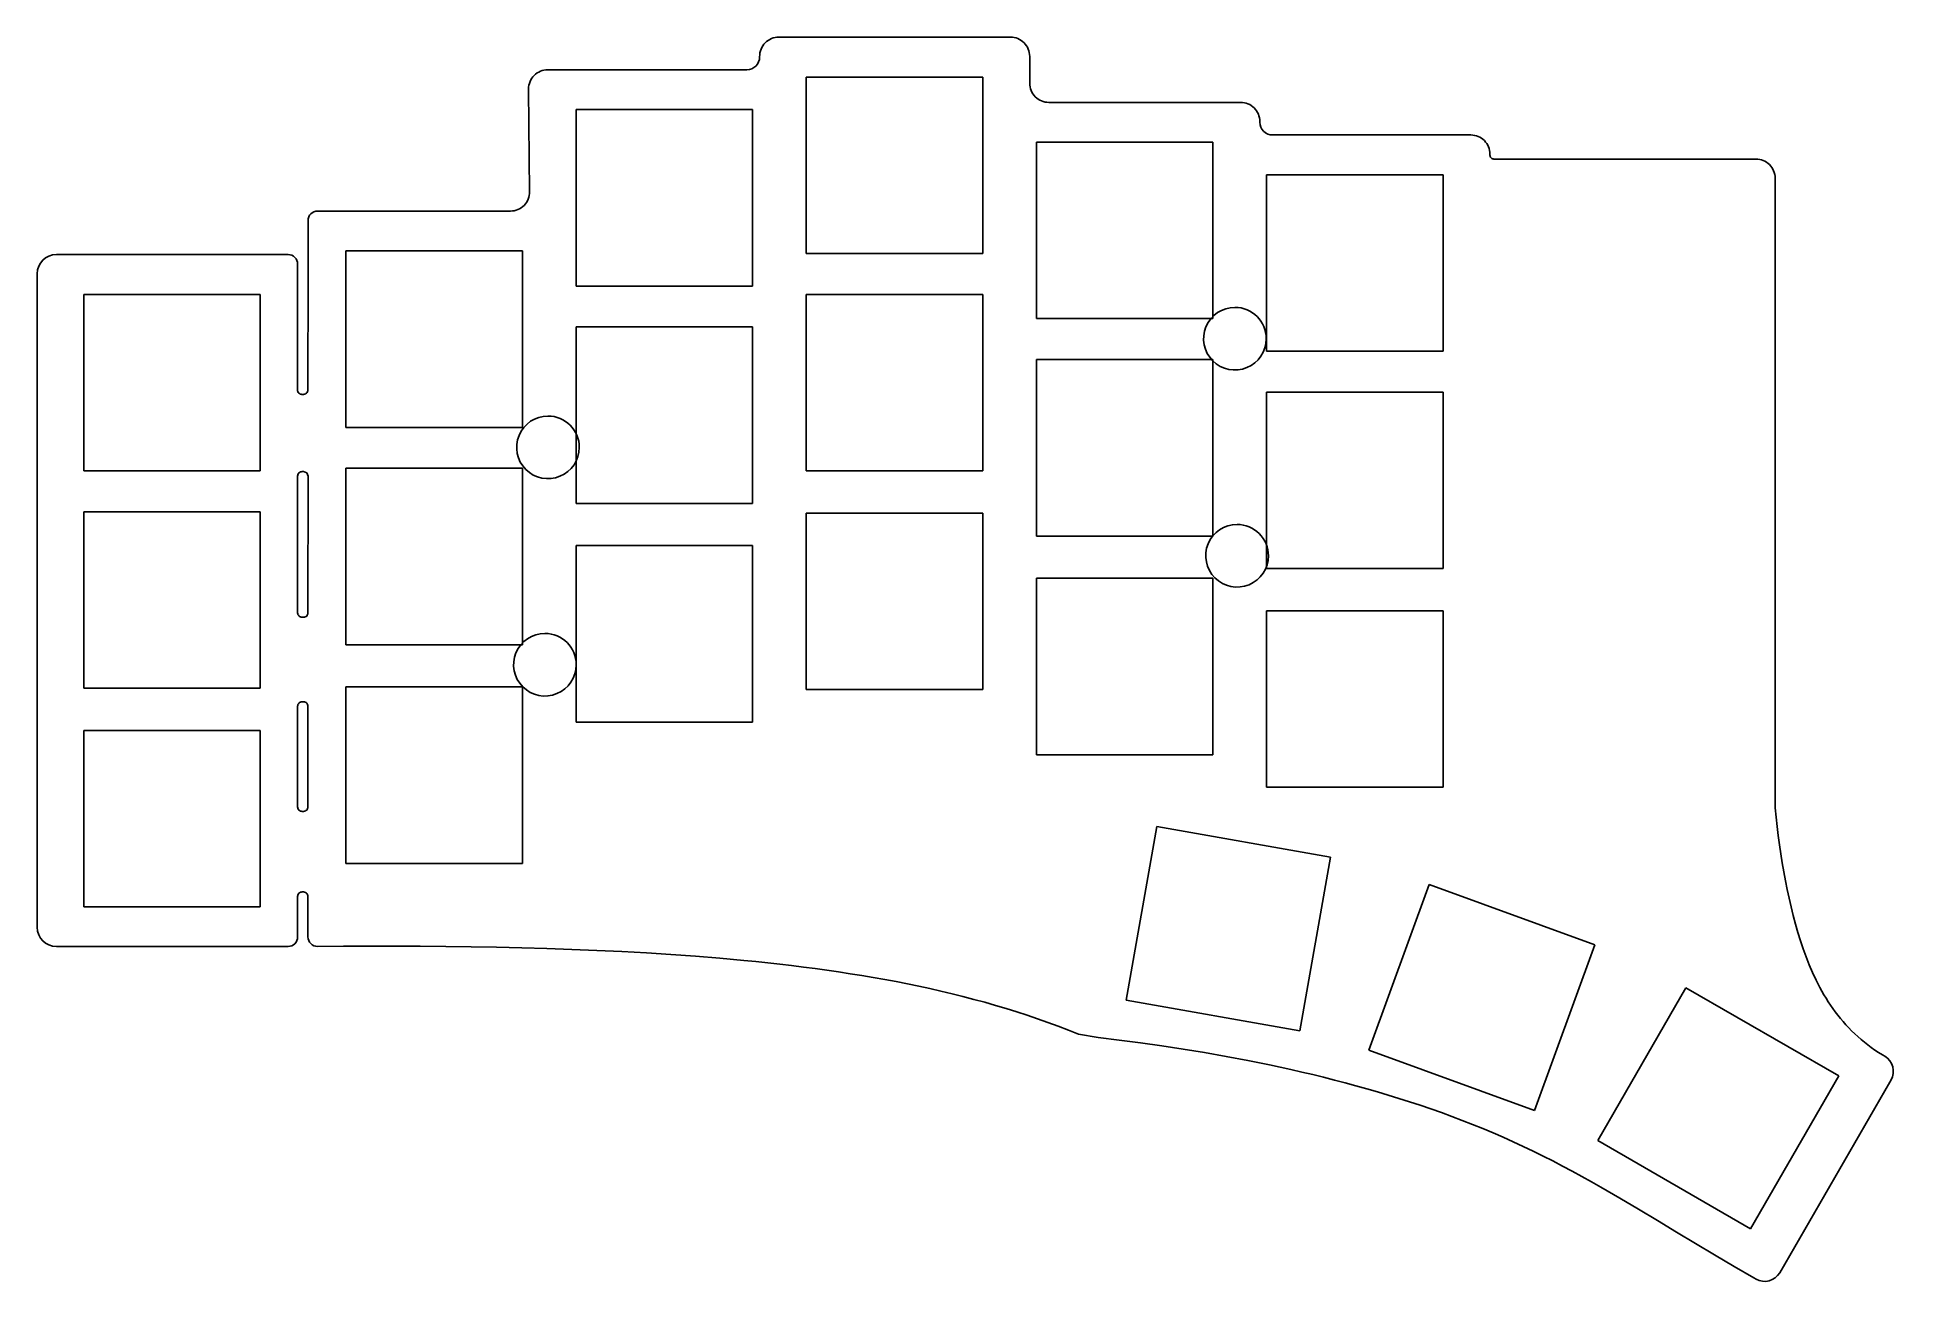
# Model space of a CAD drawing. Header units: millimetres. Extents: x 38 to 184, y 60 to 157.
import ezdxf

# ---------------------------------------------------------------- set-up
doc = ezdxf.new("R2010")
doc.units = ezdxf.units.MM
doc.layers.get('0').update_dxf_attribs({"linetype": 'CONTINUOUS'})

msp = doc.modelspace()

# ---------------------------------------------------------------- linework, layer by layer
at = {"color": 7}
for points in [[(96.3803, 157.4583), (96.3203, 157.4583)], [(114.4403, 157.4583), (96.3803, 157.4583)], [(94.8203, 155.8983), (94.8203, 155.9083)], [(115.9403, 155.8983), (115.9403, 155.9583)], [(115.9403, 153.8583), (115.9403, 155.8983)], [(78.3803, 154.9083), (78.2491, 154.9083)], [(93.8203, 154.9083), (78.3803, 154.9083)], [(98.47, 140.5422), (98.47, 154.3422)], [(112.27, 154.3422), (98.47, 154.3422)], [(112.27, 154.3422), (112.27, 140.5422)], [(76.7491, 153.4083), (76.7491, 153.3483)], [(76.7491, 153.3483), (76.8361, 145.3747)], [(80.47, 137.9922), (80.47, 151.7922)], [(94.27, 151.7922), (80.47, 151.7922)], [(94.27, 151.7922), (94.27, 137.9922)], [(132.3803, 152.3583), (117.4403, 152.3583)], [(132.4403, 152.3583), (132.3803, 152.3583)], [(133.9403, 150.8583), (133.9403, 150.8063)], [(150.3803, 149.8081), (134.9403, 149.8081)], [(150.4403, 149.8081), (150.3803, 149.8081)], [(116.47, 135.4422), (116.47, 149.2422)], [(130.27, 149.2422), (116.47, 149.2422)], [(130.27, 149.2422), (130.27, 135.4422)], [(151.9403, 148.2481), (151.9403, 148.3081)], [(151.9403, 148.2291), (151.9403, 148.2481)], [(172.7403, 147.9291), (152.2403, 147.9291)], [(134.47, 132.8922), (134.47, 146.6922)], [(148.27, 146.6922), (134.47, 146.6922)], [(148.27, 146.6922), (148.27, 132.8922)], [(174.2403, 97.1881), (174.2403, 146.4291)], [(59.504, 143.1083), (59.504, 142.3583)], [(60.32, 143.8583), (60.254, 143.8583)], [(75.3362, 143.8583), (60.32, 143.8583)], [(59.504, 142.3583), (59.504, 138.8983)], [(57.88, 140.4584), (39.82, 140.4572)], [(57.94, 140.4584), (57.88, 140.4584)], [(58.69, 138.8984), (58.69, 139.7084)], [(62.47, 126.9422), (62.47, 140.7422)], [(76.27, 140.7422), (62.47, 140.7422)], [(76.27, 140.7422), (76.27, 126.9422)], [(98.47, 140.5422), (112.27, 140.5422)], [(38.32, 138.9572), (38.32, 87.8384)], [(58.68, 129.8684), (58.69, 138.8984)], [(59.504, 138.8983), (59.4925, 129.8682)], [(41.97, 123.5422), (41.97, 137.3422)], [(55.77, 137.3422), (41.97, 137.3422)], [(55.77, 137.3422), (55.77, 123.5422)], [(80.47, 137.9922), (94.27, 137.9922)], [(98.47, 123.5422), (98.47, 137.3422)], [(112.27, 137.3422), (98.47, 137.3422)], [(112.27, 137.3422), (112.27, 123.5422)], [(116.47, 135.4422), (130.27, 135.4422)], [(80.47, 120.9922), (80.47, 134.7922)], [(94.27, 134.7922), (80.47, 134.7922)], [(94.27, 134.7922), (94.27, 120.9922)], [(134.47, 132.8922), (148.27, 132.8922)], [(116.47, 118.4422), (116.47, 132.2422)], [(130.27, 132.2422), (116.47, 132.2422)], [(130.27, 132.2422), (130.27, 118.4422)], [(59.1424, 129.5182), (59.03, 129.5184)], [(134.47, 115.8922), (134.47, 129.6922)], [(148.27, 129.6922), (134.47, 129.6922)], [(148.27, 129.6922), (148.27, 115.8922)], [(62.47, 126.9422), (76.27, 126.9422)], [(62.47, 109.9422), (62.47, 123.7422)], [(76.27, 123.7422), (62.47, 123.7422)], [(76.27, 123.7422), (76.27, 109.9422)], [(41.97, 123.5422), (55.77, 123.5422)], [(58.69, 123.1273), (58.69, 112.4348)], [(59.0961, 123.4772), (59.0401, 123.4772)], [(59.1521, 123.4772), (59.0961, 123.4772)], [(59.5001, 112.4347), (59.502, 123.1272)], [(98.47, 123.5422), (112.27, 123.5422)], [(80.47, 120.9922), (94.27, 120.9922)], [(41.97, 106.5422), (41.97, 120.3422)], [(55.77, 120.3422), (41.97, 120.3422)], [(55.77, 120.3422), (55.77, 106.5422)], [(98.47, 106.4418), (98.47, 120.2418)], [(112.27, 120.2418), (98.47, 120.2418)], [(112.27, 120.2418), (112.27, 106.4418)], [(116.47, 118.4422), (130.27, 118.4422)], [(80.47, 103.8918), (80.47, 117.6918)], [(94.27, 117.6918), (80.47, 117.6918)], [(94.27, 117.6918), (94.27, 103.8918)], [(116.47, 101.3418), (116.47, 115.1418)], [(130.27, 115.1418), (116.47, 115.1418)], [(130.27, 115.1418), (130.27, 101.3418)], [(134.47, 115.8922), (148.27, 115.8922)], [(59.0401, 112.0848), (59.094, 112.0848)], [(59.094, 112.0848), (59.1501, 112.0848)], [(134.47, 98.7918), (134.47, 112.5918)], [(148.27, 112.5918), (134.47, 112.5918)], [(148.27, 112.5918), (148.27, 98.7918)], [(62.47, 109.9422), (76.27, 109.9422)], [(41.97, 106.5422), (55.77, 106.5422)], [(62.47, 92.8418), (62.47, 106.6418)], [(76.27, 106.6418), (62.47, 106.6418)], [(76.27, 106.6418), (76.27, 92.8418)], [(98.47, 106.4418), (112.27, 106.4418)], [(58.69, 105.1272), (58.69, 97.2572)], [(59.0954, 105.4773), (59.0404, 105.4773)], [(59.1504, 105.4773), (59.0954, 105.4773)], [(59.499, 97.2572), (59.5004, 105.1272)], [(41.97, 89.4418), (41.97, 103.2418)], [(55.77, 103.2418), (41.97, 103.2418)], [(55.77, 103.2418), (55.77, 89.4418)], [(80.47, 103.8918), (94.27, 103.8918)], [(116.47, 101.3418), (130.27, 101.3418)], [(134.47, 98.7918), (148.27, 98.7918)], [(59.0401, 96.9072), (59.0951, 96.9072)], [(59.0951, 96.9072), (59.149, 96.9072)], [(174.3167, 96.4576), (174.2403, 97.1881)], [(174.4, 95.7318), (174.3167, 96.4576)], [(123.4908, 82.1397), (125.8872, 95.73)], [(139.4775, 93.3337), (125.8872, 95.73)], [(174.4902, 95.0107), (174.4, 95.7318)], [(174.5875, 94.2944), (174.4902, 95.0107)], [(139.4775, 93.3337), (137.0812, 79.7433)], [(174.692, 93.5829), (174.5875, 94.2944)], [(174.8039, 92.8767), (174.692, 93.5829)], [(62.47, 92.8418), (76.27, 92.8418)], [(174.9236, 92.1756), (174.8039, 92.8767)], [(175.0513, 91.48), (174.9236, 92.1756)], [(58.69, 87.0884), (58.69, 90.2573)], [(59.0401, 90.6073), (59.1477, 90.6073)], [(59.4977, 90.2572), (59.4971, 87.0976)], [(142.4592, 78.2327), (147.179, 91.2005)], [(160.1468, 86.4806), (147.179, 91.2005)], [(175.1874, 90.7901), (175.0513, 91.48)], [(175.3325, 90.1065), (175.1874, 90.7901)], [(41.97, 89.4418), (55.77, 89.4418)], [(175.4872, 89.4292), (175.3325, 90.1065)], [(175.652, 88.759), (175.4872, 89.4292)], [(175.8277, 88.096), (175.652, 88.759)], [(176.015, 87.441), (175.8277, 88.096)], [(176.2149, 86.7945), (176.015, 87.441)], [(39.82, 86.3384), (39.88, 86.3384)], [(39.88, 86.3384), (57.94, 86.3384)], [(60.2556, 86.3475), (62.2718, 86.3655)], [(62.2718, 86.3655), (64.2822, 86.3751)], [(64.2822, 86.3751), (66.2867, 86.376)], [(66.2867, 86.376), (68.2852, 86.3678)], [(68.2852, 86.3678), (70.2777, 86.3508)], [(70.2777, 86.3508), (72.2639, 86.3238)], [(72.2639, 86.3238), (74.2437, 86.2878)], [(74.2437, 86.2878), (76.2166, 86.2408)], [(76.2166, 86.2408), (78.1824, 86.1838)], [(78.1824, 86.1838), (80.1407, 86.1148)], [(80.1407, 86.1148), (82.0909, 86.0338)], [(82.0909, 86.0338), (84.0326, 85.9408)], [(84.0326, 85.9408), (85.9651, 85.8339)], [(85.9651, 85.8339), (87.8877, 85.7124)], [(160.1468, 86.4806), (155.4269, 73.5129)], [(176.4283, 86.1572), (176.2149, 86.7945)], [(176.6562, 85.5298), (176.4283, 86.1572)], [(87.8877, 85.7124), (89.7998, 85.5752)], [(89.7998, 85.5752), (91.7004, 85.4211)], [(91.7004, 85.4211), (93.5888, 85.2489)], [(93.5888, 85.2489), (94.5281, 85.1559)], [(94.5281, 85.1559), (95.4641, 85.0579)], [(95.4641, 85.0579), (96.3965, 84.9543)], [(96.3965, 84.9543), (97.3251, 84.8453)], [(97.3251, 84.8453), (98.2501, 84.7307)], [(98.2501, 84.7307), (99.171, 84.6103)], [(99.171, 84.6103), (100.088, 84.4839)], [(100.088, 84.4839), (101.0008, 84.3514)], [(101.0008, 84.3514), (101.9093, 84.2125)], [(176.8997, 84.913), (176.6562, 85.5298)], [(177.1599, 84.3076), (176.8997, 84.913)], [(101.9093, 84.2125), (102.8132, 84.067)], [(102.8132, 84.067), (103.7126, 83.9147)], [(103.7126, 83.9147), (104.6072, 83.7554)], [(104.6072, 83.7554), (105.4971, 83.5889)], [(105.4971, 83.5889), (106.3819, 83.415)], [(106.3819, 83.415), (107.2614, 83.2335)], [(107.2614, 83.2335), (108.1358, 83.0443)], [(108.1358, 83.0443), (109.0046, 82.8471)], [(160.3644, 71.1616), (167.2644, 83.1128)], [(179.2156, 76.2128), (167.2644, 83.1128)], [(177.4381, 83.7143), (177.1599, 84.3076)], [(177.7355, 83.1342), (177.4381, 83.7143)], [(177.8918, 82.8493), (177.7355, 83.1342)], [(109.0046, 82.8471), (109.868, 82.6417)], [(109.868, 82.6417), (110.7257, 82.4279)], [(110.7257, 82.4279), (111.5776, 82.2056)], [(111.5776, 82.2056), (112.4236, 81.9746)], [(112.4236, 81.9746), (113.2636, 81.7347)], [(113.2636, 81.7347), (114.0974, 81.4858)], [(114.0974, 81.4858), (114.925, 81.2277)], [(123.4908, 82.1397), (137.0812, 79.7433)], [(178.0534, 82.5679), (177.8918, 82.8493)], [(178.2204, 82.2904), (178.0534, 82.5679)], [(178.393, 82.0166), (178.2204, 82.2904)], [(178.5715, 81.7467), (178.393, 82.0166)], [(178.7558, 81.4808), (178.5715, 81.7467)], [(178.9463, 81.2192), (178.7558, 81.4808)], [(114.925, 81.2277), (115.7463, 80.9603)], [(115.7463, 80.9603), (116.5613, 80.6835)], [(116.5613, 80.6835), (117.3697, 80.3972)], [(117.3697, 80.3972), (118.1717, 80.1014)], [(118.1717, 80.1014), (118.9671, 79.7959)], [(179.143, 80.9618), (178.9463, 81.2192)], [(179.3461, 80.7086), (179.143, 80.9618)], [(179.5558, 80.4601), (179.3461, 80.7086)], [(179.7722, 80.2161), (179.5558, 80.4601)], [(179.9955, 79.9766), (179.7722, 80.2161)], [(180.2257, 79.742), (179.9955, 79.9766)], [(118.9671, 79.7959), (119.756, 79.4808)], [(119.756, 79.4808), (121.2918, 79.21)], [(121.2918, 79.21), (122.9464, 79.0167)], [(122.9464, 79.0167), (124.6067, 78.8031)], [(124.6067, 78.8031), (126.2729, 78.569)], [(126.2729, 78.569), (127.9449, 78.3141)], [(180.4631, 79.5123), (180.2257, 79.742)], [(180.7078, 79.2874), (180.4631, 79.5123)], [(180.9598, 79.0677), (180.7078, 79.2874)], [(181.2193, 78.853), (180.9598, 79.0677)], [(181.4863, 78.6434), (181.2193, 78.853)], [(181.761, 78.4389), (181.4863, 78.6434)], [(127.9449, 78.3141), (129.6224, 78.038)], [(129.6224, 78.038), (131.3051, 77.7402)], [(131.3051, 77.7402), (132.9925, 77.42)], [(132.9925, 77.42), (134.6838, 77.0765)], [(134.6838, 77.0765), (135.5306, 76.8958)], [(142.4592, 78.2327), (155.4269, 73.5129)], [(182.0433, 78.2398), (181.761, 78.4389)], [(182.3334, 78.0459), (182.0433, 78.2398)], [(182.6313, 77.8573), (182.3334, 78.0459)], [(182.8132, 77.7522), (182.6313, 77.8573)], [(135.5306, 76.8958), (136.3779, 76.7089)], [(136.3779, 76.7089), (137.2255, 76.5156)], [(137.2255, 76.5156), (138.0733, 76.3158)], [(138.0733, 76.3158), (138.9209, 76.1094)], [(138.9209, 76.1094), (139.7681, 75.8962)], [(139.7681, 75.8962), (140.6146, 75.676)], [(140.6146, 75.676), (141.46, 75.4486)], [(179.2156, 76.2128), (172.3156, 64.2616)], [(174.5973, 60.8223), (183.2023, 75.7262)], [(183.2023, 75.7262), (183.3073, 75.9081)], [(141.46, 75.4486), (142.304, 75.2138)], [(142.304, 75.2138), (143.1462, 74.9714)], [(143.1462, 74.9714), (143.9863, 74.7213)], [(143.9863, 74.7213), (144.8238, 74.4632)], [(144.8238, 74.4632), (145.6584, 74.197)], [(145.6584, 74.197), (146.4896, 73.9225)], [(146.4896, 73.9225), (147.3171, 73.6396)], [(147.3171, 73.6396), (148.1405, 73.3481)], [(148.1405, 73.3481), (148.9595, 73.048)], [(148.9595, 73.048), (149.7738, 72.7391)], [(149.7738, 72.7391), (150.5831, 72.4213)], [(150.5831, 72.4213), (151.3871, 72.0946)], [(151.3871, 72.0946), (152.1857, 71.759)], [(152.1857, 71.759), (152.9787, 71.4146)], [(152.9787, 71.4146), (153.7659, 71.0613)], [(153.7659, 71.0613), (154.5474, 70.6993)], [(154.5474, 70.6993), (155.3232, 70.3288)], [(155.3232, 70.3288), (156.0933, 69.95)], [(156.0933, 69.95), (156.8581, 69.5632)], [(160.3644, 71.1616), (172.3156, 64.2616)], [(156.8581, 69.5632), (157.6176, 69.1686)], [(157.6176, 69.1686), (158.3724, 68.7667)], [(158.3724, 68.7667), (159.1228, 68.3579)], [(159.1228, 68.3579), (159.8693, 67.9426)], [(159.8693, 67.9426), (160.6125, 67.5214)], [(160.6125, 67.5214), (162.0913, 66.6636)], [(162.0913, 66.6636), (163.5643, 65.7889)], [(163.5643, 65.7889), (165.0371, 64.9022)], [(165.0371, 64.9022), (166.5152, 64.008)], [(166.5152, 64.008), (168.0035, 63.1107)], [(168.0035, 63.1107), (169.5068, 62.214)], [(169.5068, 62.214), (171.0286, 61.3208)], [(171.0286, 61.3208), (172.5713, 60.4332)], [(172.5713, 60.4332), (172.7531, 60.3282)]]:
    msp.add_lwpolyline(points, dxfattribs=at)
for points in [[(131.99, 136.3272)], [(78.27, 127.8272)], [(58.6901, 123.1272)], [(132.16, 119.3472)], [(78.03, 110.8272)], [(58.6904, 105.1273)]]:
    msp.add_lwpolyline(points, close=True, dxfattribs=at)
for points in [[(95.2596, 157.019), (94.9783, 156.7377), (94.8203, 156.3561), (94.8203, 155.9083)], [(96.3203, 157.4583), (95.9224, 157.4583), (95.5409, 157.3003), (95.2596, 157.019)], [(115.5009, 157.019), (115.2196, 157.3003), (114.8381, 157.4583), (114.4403, 157.4583)], [(115.9403, 155.9583), (115.9403, 156.3561), (115.7822, 156.7377), (115.5009, 157.019)], [(94.8203, 155.8983), (94.8203, 155.6431), (94.7149, 155.3887), (94.5274, 155.2012)], [(77.1884, 154.469), (76.9071, 154.1877), (76.7491, 153.8061), (76.7491, 153.4083)], [(78.2491, 154.9083), (77.8512, 154.9083), (77.4697, 154.7503), (77.1884, 154.469)], [(94.5274, 155.2012), (94.3398, 155.0137), (94.0855, 154.9083), (93.8203, 154.9083)], [(116.3796, 152.7976), (116.0983, 153.0789), (115.9403, 153.4605), (115.9403, 153.8583)], [(117.4403, 152.3583), (117.0424, 152.3583), (116.6609, 152.5163), (116.3796, 152.7976)], [(133.5009, 151.919), (133.2196, 152.2003), (132.8381, 152.3583), (132.4403, 152.3583)], [(133.9403, 150.8583), (133.9403, 151.2561), (133.7822, 151.6377), (133.5009, 151.919)], [(134.2332, 150.0992), (134.0456, 150.2867), (133.9403, 150.5411), (133.9403, 150.8063)], [(134.9403, 149.8081), (134.675, 149.8081), (134.4207, 149.9134), (134.2332, 150.101)], [(151.5009, 149.3688), (151.2196, 149.6501), (150.8381, 149.8081), (150.4403, 149.8081)], [(151.9403, 148.3081), (151.9403, 148.7059), (151.7822, 149.0874), (151.5009, 149.3688)], [(152.0281, 148.017), (151.9719, 148.0732), (151.9403, 148.1495), (151.9403, 148.2291)], [(152.2403, 147.9291), (152.1607, 147.9291), (152.0844, 147.9607), (152.0281, 148.017)], [(173.8009, 147.4898), (173.5196, 147.7711), (173.1381, 147.9291), (172.7403, 147.9291)], [(174.2403, 146.4291), (174.2403, 146.8269), (174.0822, 147.2084), (173.8009, 147.4898)], [(76.8361, 145.3747), (76.8404, 144.9741), (76.6844, 144.5883), (76.4026, 144.3035)], [(76.4026, 144.3035), (76.1208, 144.0186), (75.7368, 143.8583), (75.3362, 143.8583)], [(59.7237, 143.6386), (59.583, 143.498), (59.504, 143.3072), (59.504, 143.1083)], [(60.254, 143.8583), (60.0551, 143.8583), (59.8643, 143.7793), (59.7237, 143.6386)], [(39.82, 140.4572), (38.9916, 140.4572), (38.32, 139.7856), (38.32, 138.9572)], [(58.4703, 140.2387), (58.3297, 140.3794), (58.1389, 140.4584), (57.94, 140.4584)], [(58.69, 139.7084), (58.69, 139.9073), (58.611, 140.0981), (58.4703, 140.2387)], [(131.99, 136.3272), (130.999068, 136.3272), (130.105709, 135.730277), (129.726495, 134.814774)], [(134.44, 133.8772), (134.44, 135.230298), (133.343098, 136.3272), (131.99, 136.3272)], [(129.726495, 134.814774), (129.347282, 133.899272), (129.556893, 132.845483), (130.257588, 132.144788)], [(132.927574, 131.613695), (133.843077, 131.992909), (134.44, 132.886268), (134.44, 133.8772)], [(130.257588, 132.144788), (130.958283, 131.444093), (132.012072, 131.234482), (132.927574, 131.613695)], [(58.7825, 129.6209), (58.7169, 129.6865), (58.68, 129.7755), (58.68, 129.8684)], [(59.03, 129.5184), (58.9372, 129.5184), (58.8481, 129.5552), (58.7825, 129.6209)], [(59.39, 129.6207), (59.3243, 129.555), (59.2353, 129.5182), (59.1424, 129.5182)], [(59.4925, 129.8682), (59.4925, 129.7753), (59.4557, 129.6863), (59.39, 129.6207)], [(78.27, 127.8272), (77.279068, 127.8272), (76.385709, 127.230277), (76.006495, 126.314774)], [(80.72, 125.3772), (80.72, 126.730298), (79.623098, 127.8272), (78.27, 127.8272)], [(76.006495, 126.314774), (75.627282, 125.399272), (75.836893, 124.345483), (76.537588, 123.644788)], [(79.207574, 123.113695), (80.123077, 123.492909), (80.72, 124.386268), (80.72, 125.3772)], [(76.537588, 123.644788), (77.238283, 122.944093), (78.292072, 122.734482), (79.207574, 123.113695)], [(58.7926, 123.3747), (58.7269, 123.3091), (58.6901, 123.22), (58.6901, 123.1272)], [(59.0401, 123.4772), (58.9472, 123.4772), (58.8582, 123.4403), (58.7926, 123.3747)], [(59.502, 123.1272), (59.502, 123.3205), (59.3453, 123.4771), (59.1521, 123.4772)], [(132.16, 119.3472), (131.169068, 119.3472), (130.275709, 118.750277), (129.896495, 117.834774)], [(133.892412, 118.629612), (133.432947, 119.089076), (132.80978, 119.3472), (132.16, 119.3472)], [(129.896495, 117.834774), (129.517282, 116.919272), (129.726893, 115.865483), (130.427588, 115.164788)], [(134.61, 116.8972), (134.61, 117.54698), (134.351876, 118.170147), (133.892412, 118.629612)], [(133.097574, 114.633695), (134.013077, 115.012909), (134.61, 115.906268), (134.61, 116.8972)], [(130.427588, 115.164788), (131.128283, 114.464093), (132.182072, 114.254482), (133.097574, 114.633695)], [(58.69, 112.4348), (58.69, 112.3419), (58.7269, 112.2529), (58.7926, 112.1873)], [(58.7926, 112.1873), (58.8582, 112.1216), (58.9472, 112.0848), (59.0401, 112.0848)], [(59.1501, 112.0848), (59.2429, 112.0847), (59.3319, 112.1216), (59.3976, 112.1872)], [(59.3976, 112.1872), (59.4632, 112.2528), (59.5001, 112.3418), (59.5001, 112.4347)], [(78.03, 110.8272), (77.039068, 110.8272), (76.145709, 110.230277), (75.766495, 109.314774)], [(80.48, 108.3772), (80.48, 109.730298), (79.383098, 110.8272), (78.03, 110.8272)], [(75.766495, 109.314774), (75.387282, 108.399272), (75.596893, 107.345483), (76.297588, 106.644788)], [(78.967574, 106.113695), (79.883077, 106.492909), (80.48, 107.386268), (80.48, 108.3772)], [(76.297588, 106.644788), (76.998283, 105.944093), (78.052072, 105.734482), (78.967574, 106.113695)], [(58.7929, 105.3748), (58.7273, 105.3092), (58.6904, 105.2201), (58.6904, 105.1273)], [(59.0404, 105.4773), (58.9476, 105.4773), (58.8585, 105.4404), (58.7929, 105.3748)], [(59.3979, 105.3748), (59.3323, 105.4404), (59.2432, 105.4773), (59.1504, 105.4773)], [(59.5004, 105.1272), (59.5004, 105.22), (59.4635, 105.3091), (59.3979, 105.3748)], [(58.69, 97.2572), (58.69, 97.1644), (58.7269, 97.0754), (58.7926, 97.0097)], [(58.7926, 97.0097), (58.8582, 96.9441), (58.9472, 96.9072), (59.0401, 96.9072)], [(59.149, 96.9072), (59.2419, 96.9072), (59.3309, 96.9441), (59.3965, 97.0097)], [(59.3965, 97.0097), (59.4622, 97.0754), (59.499, 97.1644), (59.499, 97.2572)], [(58.69, 90.2573), (58.69, 90.3502), (58.7269, 90.4392), (58.7925, 90.5048)], [(58.7925, 90.5048), (58.8582, 90.5705), (58.9473, 90.6073), (59.0401, 90.6073)], [(59.1477, 90.6073), (59.2405, 90.6073), (59.3296, 90.5704), (59.3952, 90.5048)], [(59.3952, 90.5048), (59.4609, 90.4391), (59.4977, 90.35), (59.4977, 90.2572)], [(38.32, 87.8384), (38.32, 87.01), (38.9916, 86.3384), (39.82, 86.3384)], [(57.94, 86.3384), (58.1389, 86.3384), (58.3297, 86.4174), (58.4703, 86.5581)], [(58.4703, 86.5581), (58.611, 86.6987), (58.69, 86.8895), (58.69, 87.0884)], [(59.4971, 87.0976), (59.4971, 86.8972), (59.5772, 86.7051), (59.7197, 86.5642)], [(59.7197, 86.5642), (59.8622, 86.4232), (60.0552, 86.3452), (60.2556, 86.3475)], [(183.3073, 75.9081), (183.6801, 76.5538), (183.4589, 77.3794), (182.8132, 77.7522)], [(172.7531, 60.3282), (173.3988, 59.9554), (174.2245, 60.1766), (174.5973, 60.8223)]]:
    msp.add_open_spline(points, degree=3, dxfattribs=at)

doc.saveas('drawing.dxf')
